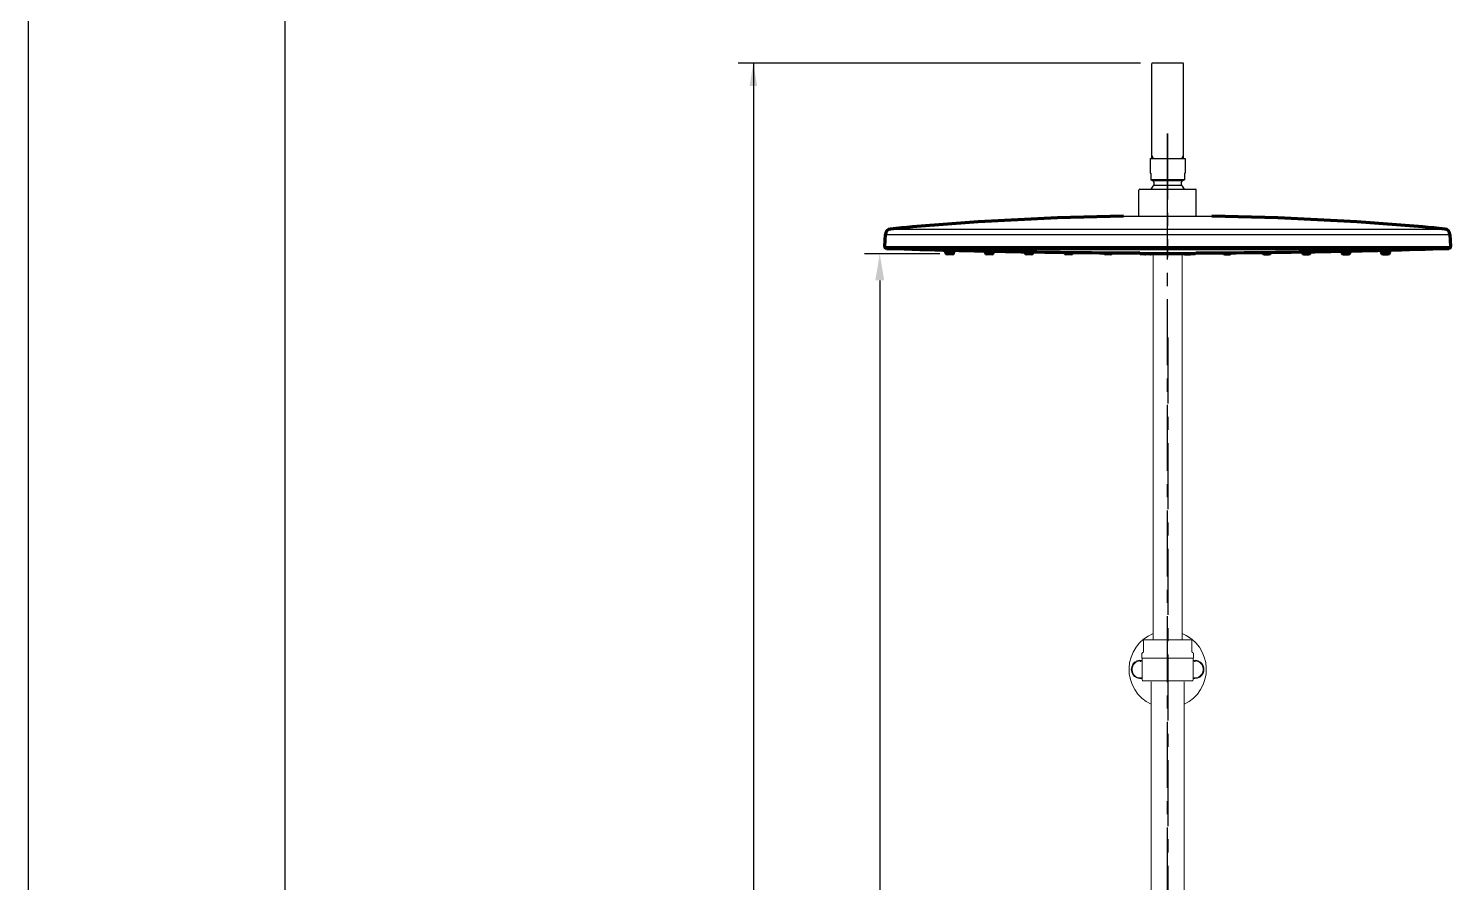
# Model space of a CAD drawing. Extents: x -5853 to -5433, y -3863 to -3269.
# Drawn here: x -5852.7 to -5664.2, y -3599.2 to -3486 of the extents above; entities that cross this region are included whole.
import ezdxf

# ---------------------------------------------------------------- set-up
doc = ezdxf.new("R2010")
doc.units = 0
doc.header["$LTSCALE"] = 7
doc.linetypes.add('CENTER', pattern=[2, 1.25, -0.25, 0.25, -0.25])
doc.layers.get('0').update_dxf_attribs({"color": 2, "linetype": 'CONTINUOUS'})
for name, color, linetype in [('1', 1, 'CENTER'), ('CL', 1, 'CENTER'), ('D', 2, 'CONTINUOUS'), ('DWG', 7, 'CONTINUOUS')]:
    doc.layers.add(name, color=color, linetype=linetype)

msp = doc.modelspace()

# ---------------------------------------------------------------- linework, layer by layer
for p, q in [((-5852.66386, -3863.41196), (-5852.66386, -3269.41196)), ((-5705.26347, -3490.63997), (-5758.57895, -3490.63997)), ((-5756.57895, -3490.63997), (-5756.57895, -3800.56677))]:
    msp.add_line(p, q)
at = {"color": 4}
msp.add_line((-5818.66386, -3300.41196), (-5818.66386, -3849.41196), dxfattribs=at)
at = {"color": 7, "linetype": 'Continuous'}
for p, q in [((-5703.99347, -3503.25996), (-5703.99347, -3505.19796)), ((-5699.33347, -3503.25996), (-5699.33347, -3505.19796)), ((-5703.88347, -3506.05996), (-5699.44347, -3506.05996)), ((-5703.88347, -3506.06573), (-5703.62984, -3506.21216)), ((-5699.44347, -3506.06573), (-5699.69709, -3506.21216)), ((-5699.44347, -3505.19796), (-5699.33347, -3505.19796)), ((-5705.46347, -3510.90487), (-5705.46347, -3507.45487)), ((-5705.33347, -3507.32487), (-5697.99347, -3507.32487)), ((-5699.69709, -3506.21216), (-5703.62984, -3506.21216)), ((-5699.7959, -3506.82448), (-5703.53103, -3506.82448)), ((-5697.86347, -3510.90487), (-5697.86347, -3507.45487))]:
    msp.add_line(p, q, dxfattribs=at)
at = {"color": 1, "linetype": 'CENTER'}
msp.add_line((-5701.65964, -3698.65869), (-5701.66381, -3503.34142), dxfattribs=at)
at = {"color": 7, "linetype": 'Continuous', "lineweight": 15}
for p, q in [((-5703.56964, -3515.855), (-5703.56964, -3567.03318)), ((-5699.74964, -3567.03318), (-5699.74964, -3515.85498)), ((-5704.86929, -3567.17197), (-5704.88211, -3568.63406)), ((-5704.72535, -3567.03318), (-5698.59431, -3567.03318)), ((-5698.43725, -3568.63406), (-5698.45007, -3567.17197)), ((-5705.34759, -3569.83851), (-5705.34802, -3569.83701)), ((-5705.32717, -3569.85166), (-5705.32683, -3569.85283)), ((-5705.19246, -3569.85283), (-5705.19213, -3569.85166)), ((-5705.17127, -3569.83701), (-5705.17171, -3569.83851)), ((-5705.03965, -3569.85516), (-5705.17127, -3569.837)), ((-5705.09616, -3568.92483), (-5705.10085, -3569.46319)), ((-5698.21844, -3569.46319), (-5705.10085, -3569.46319)), ((-5705.03965, -3569.56319), (-5705.03965, -3572.36319)), ((-5704.88204, -3568.63406), (-5704.88211, -3568.63406)), ((-5698.43725, -3568.63406), (-5698.43719, -3568.63406)), ((-5698.27965, -3572.36319), (-5698.27965, -3569.56319)), ((-5698.14802, -3569.837), (-5698.27965, -3569.85516)), ((-5698.21844, -3569.46319), (-5698.22314, -3568.92483)), ((-5698.14759, -3569.83851), (-5698.14802, -3569.83701)), ((-5698.12717, -3569.85166), (-5698.12683, -3569.85283)), ((-5697.99246, -3569.85283), (-5697.99213, -3569.85166)), ((-5697.97127, -3569.83701), (-5697.97171, -3569.83851)), ((-5698.37965, -3572.46319), (-5704.93965, -3572.46319)), ((-5703.85964, -3572.62195), (-5703.85964, -3613.20591)), ((-5699.45964, -3608.20013), (-5699.45964, -3572.62195))]:
    msp.add_line(p, q, dxfattribs=at)
at = {"color": 8, "linetype": 'Continuous', "lineweight": 15}
for p, q in [((-5705.17171, -3569.83851), (-5705.03965, -3569.85674)), ((-5705.03965, -3569.85518), (-5705.17127, -3569.83701)), ((-5698.14802, -3569.83701), (-5698.27965, -3569.85518)), ((-5698.27965, -3569.85674), (-5698.14759, -3569.83851)), ((-5698.05965, -3572.18285), (-5698.27965, -3572.16283))]:
    msp.add_line(p, q, dxfattribs=at)
at = {"color": 7, "linetype": 'Continuous', "lineweight": 15, "flags": 128}
msp.add_lwpolyline([(-5698.43719, -3568.63406), (-5698.44703, -3567.512), (-5698.45001, -3567.17197)], dxfattribs=at)
at = {"color": 7, "linetype": 'Continuous'}
for centre, radius, start, end in [((-5705.33347, -3507.45487), 0.13, 90, 180), ((-5701.66347, -3508.48647), 2.5, 138.3335216, 152.2305186), ((-5703.82984, -3506.55857), 0.4, 318.3335216, 60), ((-5699.49709, -3506.55857), 0.4, 120, 221.6664784), ((-5701.66347, -3508.48647), 2.5, 27.7694814, 41.6664784), ((-5697.99347, -3507.45487), 0.13, 0, 90)]:
    msp.add_arc(centre, radius, start, end, dxfattribs=at)
at = {"color": 7, "linetype": 'Continuous', "lineweight": 15}
for centre, radius, start, end in [((-5701.65965, -3570.96319), 5.12, 111.9036493, 244.5522703), ((-5701.65965, -3570.96319), 5.12, 111.9036491, 111.9036493), ((-5701.65965, -3570.96319), 5.12, 295.4477297, 68.0963507), ((-5701.65965, -3570.96319), 5.12, 52.3885102, 64.5522693), ((-5704.72924, -3567.17317), 0.13999, 90.0142787, 179.5057463), ((-5698.59435, -3567.17317), 0.13999, 0.4942537, 89.9857213), ((-5705.25965, -3570.96319), 1.12965, 94.4868966, 281.2301756), ((-5705.34646, -3569.85694), 0.02, 15.3028813, 94.4868966), ((-5705.34645, -3569.85694), 0.01999, 15.3058837, 94.5181127), ((-5705.34602, -3569.85844), 0.01999, 16.3118164, 94.4916874), ((-5705.17327, -3569.85844), 0.01999, 85.5083126, 163.6881836), ((-5705.17285, -3569.85694), 0.01999, 85.4802299, 164.6957736), ((-5704.93965, -3569.56319), 0.1, 90, 180), ((-5704.79437, -3568.85141), 0.18291, 129.5648516, 138.8983693), ((-5698.37965, -3569.56319), 0.1, 0, 90), ((-5698.14646, -3569.85694), 0.02, 15.3028813, 94.4868966), ((-5698.14645, -3569.85694), 0.01999, 15.3058837, 94.5181127), ((-5698.14602, -3569.85844), 0.01999, 16.3118164, 94.4916874), ((-5697.97327, -3569.85844), 0.01999, 85.5103275, 163.6861687), ((-5697.97285, -3569.85694), 0.01999, 85.4802299, 164.6957736), ((-5698.05965, -3570.96319), 1.12965, 0, 85.5131034), ((-5698.05965, -3570.96319), 1.12965, 258.7698244, 0), ((-5704.93965, -3572.36319), 0.1, 180, 270), ((-5698.37965, -3572.36319), 0.1, 270, 0)]:
    msp.add_arc(centre, radius, start, end, dxfattribs=at)
at = {"color": 8, "linetype": 'Continuous', "lineweight": 15}
for centre, radius, start, end in [((-5705.25965, -3570.96319), 1.21965, 79.6081489, 280.3918511), ((-5705.25965, -3570.96319), 1.12964, 94.4868966, 281.2302062), ((-5705.25965, -3570.96319), 1.12811, 94.4710288, 281.2456744), ((-5698.05965, -3570.96319), 1.21965, 270, 100.3918511), ((-5698.05965, -3570.96319), 1.12964, 258.7697938, 85.5131034), ((-5698.05965, -3570.96319), 1.12811, 258.7543256, 85.5289712)]:
    msp.add_arc(centre, radius, start, end, dxfattribs=at)
at = {"color": 7, "linetype": 'Continuous', "lineweight": 15}
for points, knots in [([(-5704.72928, -3567.03318), (-5704.72929, -3567.03318), (-5704.72938, -3567.03318), (-5704.72722, -3567.03318), (-5704.72535, -3567.03318)], [0, 0, 0, 0, 0.1342695379, 1, 1, 1, 1]), ([(-5705.32683, -3569.85283), (-5705.32673, -3569.85319), (-5705.3265, -3569.85402), (-5705.32453, -3569.85995), (-5705.31962, -3569.87011), (-5705.31016, -3569.88271), (-5705.29443, -3569.89514), (-5705.27392, -3569.90303), (-5705.25163, -3569.90383), (-5705.23201, -3569.89843), (-5705.21616, -3569.88894), (-5705.204, -3569.87667), (-5705.19648, -3569.86422), (-5705.19303, -3569.85494), (-5705.19265, -3569.85354), (-5705.19246, -3569.85283)], [0, 0, 0, 0, 0.06390167, 0.146137938, 0.219879547, 0.294015212, 0.363601966, 0.449133174, 0.531964161, 0.605708738, 0.670843454, 0.737346821, 0.816371537, 0.906184081, 1, 1, 1, 1]), ([(-5704.9322, -3568.73116), (-5704.93263, -3568.73124), (-5704.95358, -3568.73517), (-5704.98875, -3568.74781), (-5705.0406, -3568.78443), (-5705.07888, -3568.83858), (-5705.09824, -3568.89258), (-5705.09469, -3568.92064), (-5705.09413, -3568.92514)], [0.0889081163, 0.0889081163, 0.0889081163, 0.0889081163, 0.0932608653, 0.3002610483, 0.4568222193, 0.71869354, 0.954895136, 1, 1, 1, 1]), ([(-5704.91087, -3568.7104), (-5704.90887, -3568.70807), (-5704.90323, -3568.70152), (-5704.89456, -3568.68851), (-5704.88677, -3568.66803), (-5704.8835, -3568.6533), (-5704.88242, -3568.64308), (-5704.88212, -3568.63821), (-5704.88206, -3568.63518), (-5704.88204, -3568.63406)], [0, 0, 0, 0, 0.241325112, 0.6803105, 0.864716725, 0.951392904, 0.972123523, 0.989604211, 1, 1, 1, 1]), ([(-5698.40842, -3568.7104), (-5698.41042, -3568.70807), (-5698.41607, -3568.70152), (-5698.42474, -3568.68851), (-5698.43253, -3568.66803), (-5698.4358, -3568.65331), (-5698.43688, -3568.64307), (-5698.43718, -3568.63821), (-5698.43723, -3568.63518), (-5698.43725, -3568.63406)], [0, 0, 0, 0, 0.241324138, 0.680309663, 0.864718007, 0.951393241, 0.972123227, 0.989604316, 1, 1, 1, 1]), ([(-5698.38813, -3568.73001), (-5698.38713, -3568.73127), (-5698.386, -3568.73271), (-5698.40596, -3568.71284), (-5698.40842, -3568.7104)], [0, 0, 0, 0, 0.876985135, 1, 1, 1, 1]), ([(-5698.22645, -3568.92488), (-5698.226, -3568.91266), (-5698.22475, -3568.87933), (-5698.24535, -3568.83145), (-5698.27665, -3568.78883), (-5698.31087, -3568.76076), (-5698.34283, -3568.74384), (-5698.36841, -3568.7349), (-5698.38301, -3568.73211), (-5698.38835, -3568.73108)], [0, 0, 0, 0, 0.132275048, 0.360701794, 0.548057623, 0.70646174, 0.837700431, 0.940569755, 1, 1, 1, 1]), ([(-5698.12683, -3569.85283), (-5698.12673, -3569.85319), (-5698.1265, -3569.85402), (-5698.12453, -3569.85995), (-5698.11962, -3569.87011), (-5698.11016, -3569.88271), (-5698.09443, -3569.89514), (-5698.07392, -3569.90303), (-5698.05163, -3569.90383), (-5698.03201, -3569.89843), (-5698.01616, -3569.88894), (-5698.004, -3569.87667), (-5697.99648, -3569.86422), (-5697.99303, -3569.85494), (-5697.99265, -3569.85354), (-5697.99246, -3569.85283)], [0, 0, 0, 0, 0.063901638, 0.146137718, 0.219879641, 0.294014601, 0.36360234, 0.449133505, 0.531964451, 0.605708992, 0.670843676, 0.73734701, 0.816371687, 0.906184186, 1, 1, 1, 1])]:
    msp.add_open_spline(points, degree=3, knots=knots, dxfattribs=at)
msp.add_solid([(-5757.07895, -3493.63997), (-5756.07895, -3493.63997), (-5756.57895, -3490.63997)])
at = {"layer": '1', "color": 1, "linetype": 'CENTER', "lineweight": 35}
msp.add_line((-5701.66347, -3499.94592), (-5701.66347, -3516.35661), dxfattribs=at)
at = {"layer": '1', "color": 7, "linetype": 'Continuous', "lineweight": 70}
for p, q in [((-5739.16282, -3514.90215), (-5739.07942, -3513.3108)), ((-5664.24752, -3513.3108), (-5664.16412, -3514.90215)), ((-5738.67391, -3515.17325), (-5664.65302, -3515.17325)), ((-5731.13423, -3515.3959), (-5731.09288, -3515.69127)), ((-5729.98261, -3515.69127), (-5729.94553, -3515.4264)), ((-5725.86678, -3515.52147), (-5725.84301, -3515.69127)), ((-5677.48392, -3515.69127), (-5677.46015, -3515.52147)), ((-5673.3814, -3515.4264), (-5673.34432, -3515.69127)), ((-5672.23405, -3515.69127), (-5672.1927, -3515.3959)), ((-5730.23019, -3515.90661), (-5730.8453, -3515.90661)), ((-5724.98032, -3515.90661), (-5725.59543, -3515.90661)), ((-5724.73274, -3515.69127), (-5724.71236, -3515.5457)), ((-5720.60279, -3515.62233), (-5720.59314, -3515.69127)), ((-5719.73045, -3515.90661), (-5720.34556, -3515.90661)), ((-5719.48287, -3515.69127), (-5719.4758, -3515.64072)), ((-5714.48058, -3515.90661), (-5715.09569, -3515.90661)), ((-5709.23071, -3515.90661), (-5709.84582, -3515.90661)), ((-5703.98085, -3515.90661), (-5704.59595, -3515.90661)), ((-5699.34609, -3515.90661), (-5698.73098, -3515.90661)), ((-5694.09622, -3515.90661), (-5693.48111, -3515.90661)), ((-5688.84635, -3515.90661), (-5688.23124, -3515.90661)), ((-5683.85114, -3515.64072), (-5683.84406, -3515.69127)), ((-5683.59648, -3515.90661), (-5682.98137, -3515.90661)), ((-5682.73379, -3515.69127), (-5682.72414, -3515.62233)), ((-5678.61457, -3515.5457), (-5678.59419, -3515.69127)), ((-5678.34661, -3515.90661), (-5677.7315, -3515.90661)), ((-5673.09674, -3515.90661), (-5672.48163, -3515.90661))]:
    msp.add_line(p, q, dxfattribs=at)
at = {"layer": '1', "color": 3, "linetype": 'Continuous', "lineweight": 35}
for p, q in [((-5729.98261, -3515.69127), (-5731.09288, -3515.69127)), ((-5724.73274, -3515.69127), (-5725.84301, -3515.69127)), ((-5719.48287, -3515.69127), (-5720.59314, -3515.69127)), ((-5683.84406, -3515.69127), (-5682.73379, -3515.69127)), ((-5678.59419, -3515.69127), (-5677.48392, -3515.69127)), ((-5673.34432, -3515.69127), (-5672.23405, -3515.69127))]:
    msp.add_line(p, q, dxfattribs=at)
at = {"layer": '1', "color": 7, "linetype": 'Continuous', "lineweight": 70}
for centre, radius, start, end in [((-5701.66347, -3898.90623), 388.04578, 90.8669105, 94.9997084), ((-5701.66347, -3898.90623), 388.04578, 85.0002916, 89.1330895), ((-5738.33046, -3513.35005), 0.74998, 95.4325799, 177), ((-5701.66347, -3898.90623), 388.04578, 94.9997084, 95.4325799), ((-5701.66347, -3898.90623), 388.04578, 84.5674201, 85.0002916), ((-5664.99647, -3513.35005), 0.74998, 3, 84.5674201), ((-5738.91316, -3514.91523), 0.24999, 177, 268.103978), ((-5701.66347, -2389.67967), 1126.10194, 268.10397798, 268.11657883), ((-5701.66347, -2389.67967), 1126.10194, 268.11657883, 269.80314933), ((-5701.66347, -2389.67967), 1126.10194, 270.19685067, 271.89602202), ((-5701.66347, -2389.67967), 1126.10194, 271.88342117, 271.89602202), ((-5664.41377, -3514.91523), 0.24999, 271.896022, 3), ((-5730.8453, -3515.65661), 0.24999, 187.9696104, 270), ((-5730.23019, -3515.65661), 0.24999, 270, 352.0303896), ((-5725.59543, -3515.65661), 0.24999, 187.9696104, 270), ((-5724.98032, -3515.65661), 0.24999, 270, 352.0303896), ((-5720.34556, -3515.65661), 0.24999, 187.9696104, 270), ((-5719.73045, -3515.65661), 0.24999, 270, 352.0303896), ((-5715.09569, -3515.65661), 0.24999, 189.6525208, 270), ((-5714.48058, -3515.65661), 0.24999, 270, 347.3367399), ((-5709.84582, -3515.65661), 0.24999, 201.97887, 270), ((-5709.23071, -3515.65661), 0.24999, 270, 336.0498194), ((-5705.53197, -3515.64997), 0.125, 269.8031493, 270.0000055), ((-5705.24806, -3515.72591), 0.125, 203.1088759, 269.8176083), ((-5701.66347, -2389.67967), 1126.17694, 269.8176083, 270.1823917), ((-5704.59595, -3515.65661), 0.24999, 231.5418249, 270), ((-5703.98085, -3515.65661), 0.24999, 270, 307.6583634), ((-5699.34609, -3515.65661), 0.24999, 232.3416366, 270), ((-5698.73098, -3515.65661), 0.24999, 270, 308.4581751), ((-5698.07887, -3515.72591), 0.125, 270.1823917, 336.8914757), ((-5697.79496, -3515.64997), 0.125, 263.1792632, 270.1968507), ((-5694.09622, -3515.65661), 0.24999, 203.8514575, 270), ((-5693.48111, -3515.65661), 0.24999, 270, 338.02113), ((-5688.84635, -3515.65661), 0.24999, 192.6632601, 270), ((-5688.23124, -3515.65661), 0.24999, 270, 350.3474792), ((-5683.59648, -3515.65661), 0.24999, 187.9696104, 270), ((-5682.98137, -3515.65661), 0.24999, 270, 352.0303896), ((-5678.34661, -3515.65661), 0.24999, 187.9696104, 270), ((-5677.7315, -3515.65661), 0.24999, 270, 352.0303896), ((-5673.09674, -3515.65661), 0.24999, 187.9696104, 270), ((-5672.48163, -3515.65661), 0.24999, 270, 352.0303896)]:
    msp.add_arc(centre, radius, start, end, dxfattribs=at)
for points in [[(-5668.13592, -3512.31157), (-5668.13592, -3512.31157), (-5668.13592, -3512.31157), (-5668.13592, -3512.31157)], [(-5664.65302, -3515.17325), (-5664.65302, -3515.17325), (-5664.65302, -3515.17325), (-5664.65302, -3515.17325)]]:
    msp.add_open_spline(points, degree=3, dxfattribs=at)
for points, knots in [([(-5705.3745, -3515.77392), (-5705.39392, -3515.77392), (-5705.43057, -3515.77392), (-5705.45973, -3515.77395), (-5705.4747, -3515.77397), (-5705.47656, -3515.77397), (-5705.47838, -3515.77397)], [0, 0, 0, 0, 0.447952342, 0.929880483, 0.929880483, 1, 1, 1, 1]), ([(-5697.94672, -3515.77392), (-5697.88892, -3515.77392), (-5697.82533, -3515.77399), (-5697.79965, -3515.77412), (-5697.79869, -3515.77421), (-5697.80234, -3515.77406), (-5697.80553, -3515.77383), (-5697.80724, -3515.77367), (-5697.80739, -3515.77365)], [0, 0, 0, 0, 0.594779771, 0.899874456, 0.966474056, 0.987174342, 0.998892762, 1, 1, 1, 1])]:
    msp.add_open_spline(points, degree=3, knots=knots, dxfattribs=at)
at = {"layer": 'CL'}
msp.add_line((-5701.65964, -3526.98073), (-5701.65964, -3764.75136), dxfattribs=at)
at = {"layer": 'D'}
for p, q in [((-5703.53347, -3503.23996), (-5703.76347, -3502.80694)), ((-5703.53347, -3503.23996), (-5703.76347, -3502.80694)), ((-5703.53347, -3503.23996), (-5703.76335, -3503.23996)), ((-5703.53347, -3503.23996), (-5703.76335, -3503.23996)), ((-5703.53347, -3503.23996), (-5703.53347, -3503.25996)), ((-5703.53347, -3503.23996), (-5703.53347, -3503.25996)), ((-5699.79347, -3503.23996), (-5699.56347, -3502.80694)), ((-5699.79347, -3503.23996), (-5699.56347, -3502.80694)), ((-5699.79347, -3503.23996), (-5699.79347, -3503.25996)), ((-5699.79347, -3503.23996), (-5699.56358, -3503.23996)), ((-5699.79347, -3503.23996), (-5699.79347, -3503.25996)), ((-5699.79347, -3503.23996), (-5699.56358, -3503.23996))]:
    msp.add_line(p, q, dxfattribs=at)
at = {"layer": 'DWG'}
for p, q in [((-5699.56347, -3490.63997), (-5703.76347, -3490.63997)), ((-5703.76347, -3503.25996), (-5703.76347, -3490.65802)), ((-5699.56347, -3503.25996), (-5699.56347, -3490.65802)), ((-5703.76347, -3503.25996), (-5703.76347, -3492.73997)), ((-5699.56347, -3503.25996), (-5699.56347, -3492.73997)), ((-5703.99347, -3503.25996), (-5699.33347, -3503.25996)), ((-5703.99347, -3503.25996), (-5699.33347, -3503.25996)), ((-5703.85335, -3503.25996), (-5703.76335, -3503.25996)), ((-5703.85335, -3503.25996), (-5703.76335, -3503.25996)), ((-5703.88347, -3505.19796), (-5703.99347, -3505.19796)), ((-5703.88347, -3505.19796), (-5703.88347, -3506.06573)), ((-5699.44347, -3505.19796), (-5699.44347, -3506.06573)), ((-5707.53455, -3510.90487), (-5695.79239, -3510.90487)), ((-5705.46347, -3510.90487), (-5697.86347, -3510.90487)), ((-5739.07942, -3513.3108), (-5664.24752, -3513.3108)), ((-5738.40147, -3512.60344), (-5664.92546, -3512.60344)), ((-5739.16316, -3514.91523), (-5664.16377, -3514.91523)), ((-5738.92144, -3515.16509), (-5664.4055, -3515.16509)), ((-5705.53197, -3515.77496), (-5697.79453, -3515.77496))]:
    msp.add_line(p, q, dxfattribs=at)
at = {"layer": 'DWG', "color": 2}
for p, q in [((-5731.8453, -3515.90661), (-5741.82355, -3515.90661)), ((-5739.82355, -3519.40661), (-5739.82355, -3800.56677))]:
    msp.add_line(p, q, dxfattribs=at)
msp.add_solid([(-5740.40688, -3519.40661), (-5739.24022, -3519.40661), (-5739.82355, -3515.90661)], dxfattribs=at)

doc.saveas('drawing.dxf')
